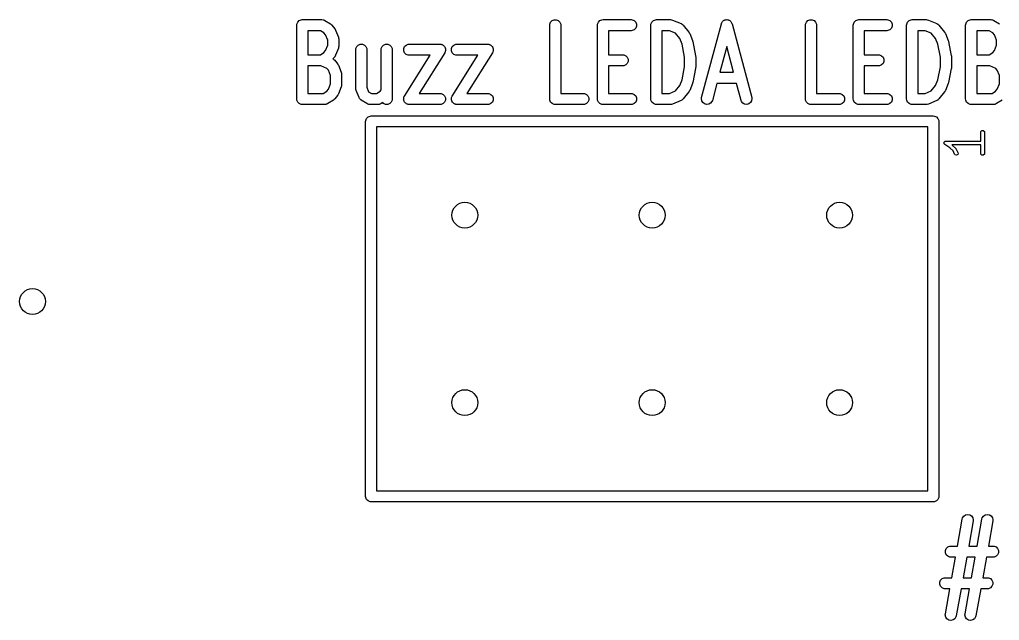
# Model space of a CAD drawing. Extents: x -0.08 to 2.08, y -0.05 to 2.57.
# Drawn here: x -0.007 to 0.516, y 2.231 to 2.552 of the extents above; entities that cross this region are included whole.
import ezdxf

# ---------------------------------------------------------------- set-up
doc = ezdxf.new("R2010")
doc.units = 0
doc.header["$MEASUREMENT"] = 0
doc.layers.add('BLACK', color=7, linetype='CONTINUOUS')

msp = doc.modelspace()

# ---------------------------------------------------------------- linework, layer by layer
at = {"layer": 'BLACK', "linetype": 'CONTINUOUS'}
for p, q in [((0.14234, 2.55148), (0.14341, 2.55192)), ((0.14341, 2.55192), (0.14398, 2.55198)), ((0.14398, 2.55198), (0.15448, 2.55198)), ((0.15448, 2.55198), (0.15506, 2.55192)), ((0.15506, 2.55192), (0.15528, 2.55182)), ((0.15528, 2.55182), (0.15553, 2.55178)), ((0.15553, 2.55178), (0.15605, 2.55153)), ((0.27732, 2.55148), (0.27839, 2.55192)), ((0.27839, 2.55192), (0.27954, 2.55192)), ((0.27954, 2.55192), (0.28061, 2.55148)), ((0.30282, 2.55148), (0.30389, 2.55192)), ((0.30389, 2.55192), (0.30446, 2.55198)), ((0.30446, 2.55198), (0.31946, 2.55198)), ((0.31946, 2.55198), (0.32004, 2.55192)), ((0.32004, 2.55192), (0.3211, 2.55148)), ((0.33132, 2.55148), (0.33238, 2.55192)), ((0.33238, 2.55192), (0.33296, 2.55198)), ((0.33296, 2.55198), (0.34046, 2.55198)), ((0.34046, 2.55198), (0.34103, 2.55192)), ((0.34103, 2.55192), (0.34104, 2.55192)), ((0.34104, 2.55192), (0.34104, 2.55192)), ((0.34104, 2.55192), (0.34159, 2.55175)), ((0.34159, 2.55175), (0.34609, 2.54987)), ((0.36884, 2.55144), (0.36915, 2.55167)), ((0.36915, 2.55167), (0.36934, 2.55172)), ((0.36934, 2.55172), (0.3695, 2.55182)), ((0.3695, 2.55182), (0.36989, 2.55187)), ((0.36989, 2.55187), (0.37026, 2.55197)), ((0.37026, 2.55197), (0.37045, 2.55194)), ((0.37045, 2.55194), (0.37064, 2.55197)), ((0.37064, 2.55197), (0.37102, 2.55187)), ((0.37102, 2.55187), (0.37141, 2.55182)), ((0.37141, 2.55182), (0.37157, 2.55172)), ((0.37157, 2.55172), (0.37176, 2.55167)), ((0.37176, 2.55167), (0.37207, 2.55144)), ((0.41381, 2.55148), (0.41487, 2.55192)), ((0.41487, 2.55192), (0.41602, 2.55192)), ((0.41602, 2.55192), (0.41709, 2.55148)), ((0.4393, 2.55148), (0.44037, 2.55192)), ((0.44037, 2.55192), (0.44094, 2.55198)), ((0.44094, 2.55198), (0.45594, 2.55198)), ((0.45594, 2.55198), (0.45652, 2.55192)), ((0.45652, 2.55192), (0.45758, 2.55148)), ((0.4678, 2.55148), (0.46887, 2.55192)), ((0.46887, 2.55192), (0.46944, 2.55198)), ((0.46944, 2.55198), (0.47694, 2.55198)), ((0.47694, 2.55198), (0.47752, 2.55192)), ((0.47752, 2.55192), (0.47752, 2.55192)), ((0.47752, 2.55192), (0.47752, 2.55192)), ((0.47752, 2.55192), (0.47808, 2.55175)), ((0.47808, 2.55175), (0.48258, 2.54987)), ((0.4993, 2.55148), (0.50036, 2.55192)), ((0.50036, 2.55192), (0.50094, 2.55198)), ((0.50094, 2.55198), (0.51144, 2.55198)), ((0.51144, 2.55198), (0.51201, 2.55192)), ((0.51201, 2.55192), (0.51224, 2.55182)), ((0.51224, 2.55182), (0.51248, 2.55178)), ((0.51248, 2.55178), (0.513, 2.55153)), ((0.14103, 2.54902), (0.14109, 2.5496)), ((0.14103, 2.50965), (0.14103, 2.54902)), ((0.14109, 2.5496), (0.14153, 2.55066)), ((0.14153, 2.55066), (0.14234, 2.55148)), ((0.15605, 2.55153), (0.15905, 2.54965)), ((0.15905, 2.54965), (0.15932, 2.54944)), ((0.15932, 2.54944), (0.15938, 2.54941)), ((0.15938, 2.54941), (0.15944, 2.54935)), ((0.15944, 2.54935), (0.1595, 2.5493)), ((0.1595, 2.5493), (0.15955, 2.54924)), ((0.15955, 2.54924), (0.15979, 2.54899)), ((0.15979, 2.54899), (0.16129, 2.54712)), ((0.16129, 2.54712), (0.1614, 2.54694)), ((0.1614, 2.54694), (0.16146, 2.54688)), ((0.16146, 2.54688), (0.16152, 2.54675)), ((0.16152, 2.54675), (0.1616, 2.54663)), ((0.1616, 2.54663), (0.16162, 2.54656)), ((0.16162, 2.54656), (0.16172, 2.54637)), ((0.27601, 2.54902), (0.27607, 2.5496)), ((0.27601, 2.50965), (0.27601, 2.54902)), ((0.27607, 2.5496), (0.27651, 2.55066)), ((0.27651, 2.55066), (0.27732, 2.55148)), ((0.28061, 2.55148), (0.28142, 2.55066)), ((0.28142, 2.55066), (0.28186, 2.5496)), ((0.28186, 2.5496), (0.28192, 2.54902)), ((0.28192, 2.54902), (0.28192, 2.51261)), ((0.30151, 2.54902), (0.30157, 2.5496)), ((0.30151, 2.50965), (0.30151, 2.54902)), ((0.30157, 2.5496), (0.30201, 2.55066)), ((0.30201, 2.55066), (0.30282, 2.55148)), ((0.3211, 2.54657), (0.32004, 2.54613)), ((0.3211, 2.55148), (0.32192, 2.55066)), ((0.32192, 2.54738), (0.3211, 2.54657)), ((0.32192, 2.55066), (0.32236, 2.5496)), ((0.32236, 2.54845), (0.32192, 2.54738)), ((0.32236, 2.5496), (0.32236, 2.54845)), ((0.33001, 2.54902), (0.33006, 2.5496)), ((0.33001, 2.50965), (0.33001, 2.54902)), ((0.33006, 2.5496), (0.3305, 2.55066)), ((0.3305, 2.55066), (0.33132, 2.55148)), ((0.34609, 2.54987), (0.3466, 2.5496)), ((0.3466, 2.5496), (0.34672, 2.54949)), ((0.34672, 2.54949), (0.34686, 2.54941)), ((0.34686, 2.54941), (0.34726, 2.54899)), ((0.34726, 2.54899), (0.35026, 2.54524)), ((0.3571, 2.51041), (0.3676, 2.54978)), ((0.3676, 2.54978), (0.36765, 2.54992)), ((0.36765, 2.54992), (0.36766, 2.54998)), ((0.36766, 2.54998), (0.3677, 2.55004)), ((0.3677, 2.55004), (0.3678, 2.55033)), ((0.3678, 2.55033), (0.36804, 2.55064)), ((0.36804, 2.55064), (0.36824, 2.55097)), ((0.36824, 2.55097), (0.36839, 2.55109)), ((0.36839, 2.55109), (0.3685, 2.55124)), ((0.3685, 2.55124), (0.36884, 2.55144)), ((0.37207, 2.55144), (0.3724, 2.55124)), ((0.3724, 2.55124), (0.37252, 2.55109)), ((0.37252, 2.55109), (0.37267, 2.55097)), ((0.37267, 2.55097), (0.37287, 2.55064)), ((0.37287, 2.55064), (0.3731, 2.55033)), ((0.3731, 2.55033), (0.37321, 2.55004)), ((0.37321, 2.55004), (0.37325, 2.54998)), ((0.37325, 2.54998), (0.37326, 2.54992)), ((0.37326, 2.54992), (0.37331, 2.54978)), ((0.37331, 2.54978), (0.38381, 2.51041)), ((0.4125, 2.54902), (0.41255, 2.5496)), ((0.4125, 2.50965), (0.4125, 2.54902)), ((0.41255, 2.5496), (0.41299, 2.55066)), ((0.41299, 2.55066), (0.41381, 2.55148)), ((0.41709, 2.55148), (0.4179, 2.55066)), ((0.4179, 2.55066), (0.41834, 2.5496)), ((0.41834, 2.5496), (0.4184, 2.54902)), ((0.4184, 2.54902), (0.4184, 2.51261)), ((0.43799, 2.54902), (0.43805, 2.5496)), ((0.43799, 2.50965), (0.43799, 2.54902)), ((0.43805, 2.5496), (0.43849, 2.55066)), ((0.43849, 2.55066), (0.4393, 2.55148)), ((0.45758, 2.54657), (0.45652, 2.54613)), ((0.45758, 2.55148), (0.4584, 2.55066)), ((0.4584, 2.54738), (0.45758, 2.54657)), ((0.4584, 2.55066), (0.45884, 2.5496)), ((0.45884, 2.54845), (0.4584, 2.54738)), ((0.45884, 2.5496), (0.45884, 2.54845)), ((0.46649, 2.54902), (0.46655, 2.5496)), ((0.46649, 2.50965), (0.46649, 2.54902)), ((0.46655, 2.5496), (0.46699, 2.55066)), ((0.46699, 2.55066), (0.4678, 2.55148)), ((0.48258, 2.54987), (0.48309, 2.5496)), ((0.48309, 2.5496), (0.4832, 2.54949)), ((0.4832, 2.54949), (0.48334, 2.54941)), ((0.48334, 2.54941), (0.48375, 2.54899)), ((0.48375, 2.54899), (0.48675, 2.54524)), ((0.49798, 2.54902), (0.49804, 2.5496)), ((0.49798, 2.50965), (0.49798, 2.54902)), ((0.49804, 2.5496), (0.49848, 2.55066)), ((0.49848, 2.55066), (0.4993, 2.55148)), ((0.513, 2.55153), (0.516, 2.54965)), ((0.15363, 2.54607), (0.14693, 2.54607)), ((0.14693, 2.54607), (0.14693, 2.53323)), ((0.15549, 2.54491), (0.15363, 2.54607)), ((0.1564, 2.54377), (0.15549, 2.54491)), ((0.15753, 2.54096), (0.1564, 2.54377)), ((0.16172, 2.54637), (0.16322, 2.54262)), ((0.16322, 2.54262), (0.16336, 2.54213)), ((0.16336, 2.54213), (0.16338, 2.5421)), ((0.16338, 2.5421), (0.16338, 2.54208)), ((0.16338, 2.54208), (0.16338, 2.54206)), ((0.16338, 2.54206), (0.16338, 2.54203)), ((0.16338, 2.54203), (0.16343, 2.54152)), ((0.16343, 2.54152), (0.16343, 2.53777)), ((0.31946, 2.54607), (0.30741, 2.54607)), ((0.30741, 2.54607), (0.30741, 2.53323)), ((0.32004, 2.54613), (0.31946, 2.54607)), ((0.33987, 2.54607), (0.33591, 2.54607)), ((0.33591, 2.54607), (0.33591, 2.51261)), ((0.34312, 2.54471), (0.33987, 2.54607)), ((0.34538, 2.5419), (0.34312, 2.54471)), ((0.34661, 2.5388), (0.34538, 2.5419)), ((0.35026, 2.54524), (0.35038, 2.54506)), ((0.35038, 2.54506), (0.35043, 2.54501)), ((0.35043, 2.54501), (0.3505, 2.54488)), ((0.3505, 2.54488), (0.35058, 2.54476)), ((0.35058, 2.54476), (0.3506, 2.54469)), ((0.3506, 2.54469), (0.3507, 2.5445)), ((0.3507, 2.5445), (0.3522, 2.54075)), ((0.45594, 2.54607), (0.4439, 2.54607)), ((0.4439, 2.54607), (0.4439, 2.53323)), ((0.45652, 2.54613), (0.45594, 2.54607)), ((0.47635, 2.54607), (0.47239, 2.54607)), ((0.47239, 2.54607), (0.47239, 2.51261)), ((0.47961, 2.54471), (0.47635, 2.54607)), ((0.48186, 2.5419), (0.47961, 2.54471)), ((0.4831, 2.5388), (0.48186, 2.5419)), ((0.48675, 2.54524), (0.48686, 2.54506)), ((0.48686, 2.54506), (0.48691, 2.54501)), ((0.48691, 2.54501), (0.48698, 2.54488)), ((0.48698, 2.54488), (0.48706, 2.54476)), ((0.48706, 2.54476), (0.48708, 2.54469)), ((0.48708, 2.54469), (0.48718, 2.5445)), ((0.48718, 2.5445), (0.48868, 2.54075)), ((0.51059, 2.54607), (0.50389, 2.54607)), ((0.50389, 2.54607), (0.50389, 2.53323)), ((0.51244, 2.54491), (0.51059, 2.54607)), ((0.51336, 2.54377), (0.51244, 2.54491)), ((0.51448, 2.54096), (0.51336, 2.54377)), ((0.1564, 2.53553), (0.15753, 2.53834)), ((0.15753, 2.53834), (0.15753, 2.54096)), ((0.16322, 2.53668), (0.16172, 2.53293)), ((0.16336, 2.53717), (0.16322, 2.53668)), ((0.16338, 2.5372), (0.16336, 2.53717)), ((0.16343, 2.53777), (0.16338, 2.53726)), ((0.16338, 2.53726), (0.16338, 2.53723)), ((0.16338, 2.53723), (0.16338, 2.53722)), ((0.16338, 2.53722), (0.16338, 2.5372)), ((0.17253, 2.5359), (0.17258, 2.53648)), ((0.17258, 2.53648), (0.17302, 2.53754)), ((0.17302, 2.53754), (0.17384, 2.53835)), ((0.17384, 2.53835), (0.1749, 2.5388)), ((0.1749, 2.5388), (0.17605, 2.5388)), ((0.17605, 2.5388), (0.17712, 2.53835)), ((0.17712, 2.53835), (0.17793, 2.53754)), ((0.17793, 2.53754), (0.17837, 2.53648)), ((0.17837, 2.53648), (0.17843, 2.5359)), ((0.18602, 2.5359), (0.18608, 2.53648)), ((0.18608, 2.53648), (0.18652, 2.53754)), ((0.18652, 2.53754), (0.18734, 2.53835)), ((0.18734, 2.53835), (0.1884, 2.5388)), ((0.1884, 2.5388), (0.18955, 2.5388)), ((0.18955, 2.5388), (0.19062, 2.53835)), ((0.19062, 2.53835), (0.19143, 2.53754)), ((0.19143, 2.53754), (0.19187, 2.53648)), ((0.19187, 2.53648), (0.19193, 2.5359)), ((0.19808, 2.53648), (0.19852, 2.53754)), ((0.19808, 2.53532), (0.19808, 2.53648)), ((0.19852, 2.53754), (0.19933, 2.53835)), ((0.19933, 2.53835), (0.2004, 2.5388)), ((0.2004, 2.5388), (0.20097, 2.53885)), ((0.20097, 2.53885), (0.21747, 2.53885)), ((0.21747, 2.53885), (0.21805, 2.5388)), ((0.21805, 2.5388), (0.21828, 2.5387)), ((0.21828, 2.5387), (0.21853, 2.53866)), ((0.21853, 2.53866), (0.21881, 2.53848)), ((0.21881, 2.53848), (0.21911, 2.53835)), ((0.21911, 2.53835), (0.21929, 2.53818)), ((0.21929, 2.53818), (0.2195, 2.53804)), ((0.2195, 2.53804), (0.21969, 2.53777)), ((0.21969, 2.53777), (0.21993, 2.53754)), ((0.21993, 2.53754), (0.22002, 2.53731)), ((0.22002, 2.53731), (0.22017, 2.53711)), ((0.22017, 2.53711), (0.22024, 2.53678)), ((0.22024, 2.53678), (0.22037, 2.53648)), ((0.22037, 2.53648), (0.22037, 2.53623)), ((0.22037, 2.53623), (0.22042, 2.53598)), ((0.22042, 2.53598), (0.22037, 2.53566)), ((0.22358, 2.53648), (0.22402, 2.53754)), ((0.22358, 2.53532), (0.22358, 2.53648)), ((0.22402, 2.53754), (0.22483, 2.53835)), ((0.22483, 2.53835), (0.2259, 2.5388)), ((0.2259, 2.5388), (0.22647, 2.53885)), ((0.22647, 2.53885), (0.24297, 2.53885)), ((0.24297, 2.53885), (0.24355, 2.5388)), ((0.24355, 2.5388), (0.24378, 2.5387)), ((0.24378, 2.5387), (0.24402, 2.53866)), ((0.24402, 2.53866), (0.2443, 2.53848)), ((0.2443, 2.53848), (0.24461, 2.53835)), ((0.24461, 2.53835), (0.24479, 2.53818)), ((0.24479, 2.53818), (0.245, 2.53804)), ((0.245, 2.53804), (0.24519, 2.53777)), ((0.24519, 2.53777), (0.24542, 2.53754)), ((0.24542, 2.53754), (0.24552, 2.53731)), ((0.24552, 2.53731), (0.24567, 2.53711)), ((0.24567, 2.53711), (0.24574, 2.53678)), ((0.24574, 2.53678), (0.24587, 2.53648)), ((0.24587, 2.53648), (0.24587, 2.53623)), ((0.24587, 2.53623), (0.24592, 2.53598)), ((0.24592, 2.53598), (0.24587, 2.53566)), ((0.348, 2.53186), (0.34661, 2.5388)), ((0.3522, 2.54075), (0.35227, 2.54049)), ((0.35227, 2.54049), (0.35235, 2.54023)), ((0.35235, 2.54023), (0.35385, 2.53273)), ((0.37045, 2.53756), (0.3668, 2.52385)), ((0.37411, 2.52385), (0.37045, 2.53756)), ((0.48449, 2.53186), (0.4831, 2.5388)), ((0.48868, 2.54075), (0.48876, 2.54049)), ((0.48876, 2.54049), (0.48883, 2.54023)), ((0.48883, 2.54023), (0.49033, 2.53273)), ((0.51336, 2.53553), (0.51448, 2.53834)), ((0.51448, 2.53834), (0.51448, 2.54096)), ((0.14693, 2.53323), (0.15363, 2.53323)), ((0.15363, 2.53323), (0.15549, 2.53439)), ((0.15549, 2.53439), (0.1564, 2.53553)), ((0.16129, 2.53218), (0.16034, 2.531)), ((0.16034, 2.531), (0.16063, 2.53085)), ((0.16063, 2.53085), (0.16074, 2.53074)), ((0.1614, 2.53236), (0.16129, 2.53218)), ((0.16146, 2.53241), (0.1614, 2.53236)), ((0.16152, 2.53254), (0.16146, 2.53241)), ((0.1616, 2.53267), (0.16152, 2.53254)), ((0.16162, 2.53274), (0.1616, 2.53267)), ((0.16172, 2.53293), (0.16162, 2.53274)), ((0.17253, 2.51528), (0.17253, 2.5359)), ((0.17843, 2.5359), (0.17843, 2.51585)), ((0.18602, 2.51444), (0.18602, 2.5359)), ((0.19193, 2.5359), (0.19193, 2.50965)), ((0.19852, 2.53426), (0.19808, 2.53532)), ((0.19847, 2.51122), (0.21213, 2.53295)), ((0.19933, 2.53344), (0.19852, 2.53426)), ((0.2004, 2.533), (0.19933, 2.53344)), ((0.20097, 2.53295), (0.2004, 2.533)), ((0.21213, 2.53295), (0.20097, 2.53295)), ((0.21997, 2.53433), (0.20632, 2.51261)), ((0.22023, 2.53485), (0.21997, 2.53433)), ((0.22027, 2.53509), (0.22023, 2.53485)), ((0.22037, 2.53532), (0.22027, 2.53509)), ((0.22037, 2.53566), (0.22037, 2.53532)), ((0.22402, 2.53426), (0.22358, 2.53532)), ((0.22397, 2.51122), (0.23763, 2.53295)), ((0.22483, 2.53344), (0.22402, 2.53426)), ((0.2259, 2.533), (0.22483, 2.53344)), ((0.22647, 2.53295), (0.2259, 2.533)), ((0.23763, 2.53295), (0.22647, 2.53295)), ((0.24547, 2.53433), (0.23182, 2.51261)), ((0.24573, 2.53485), (0.24547, 2.53433)), ((0.24577, 2.53509), (0.24573, 2.53485)), ((0.24587, 2.53532), (0.24577, 2.53509)), ((0.24587, 2.53566), (0.24587, 2.53532)), ((0.30741, 2.53323), (0.31496, 2.53323)), ((0.31496, 2.53323), (0.31554, 2.53317)), ((0.31554, 2.53317), (0.3166, 2.53273)), ((0.3166, 2.53273), (0.31742, 2.53192)), ((0.31742, 2.53192), (0.31786, 2.53085)), ((0.31786, 2.53085), (0.31786, 2.5297)), ((0.348, 2.52682), (0.348, 2.53186)), ((0.35385, 2.53273), (0.35385, 2.53273)), ((0.35385, 2.53273), (0.35385, 2.53273)), ((0.35385, 2.53273), (0.35388, 2.53243)), ((0.35388, 2.53243), (0.35391, 2.53215)), ((0.35391, 2.53215), (0.35391, 2.53215)), ((0.35391, 2.53215), (0.35391, 2.53215)), ((0.35391, 2.53215), (0.35391, 2.52653)), ((0.4439, 2.53323), (0.45144, 2.53323)), ((0.45144, 2.53323), (0.45202, 2.53317)), ((0.45202, 2.53317), (0.45308, 2.53273)), ((0.45308, 2.53273), (0.4539, 2.53192)), ((0.4539, 2.53192), (0.45434, 2.53085)), ((0.45434, 2.53085), (0.45434, 2.5297)), ((0.48449, 2.52682), (0.48449, 2.53186)), ((0.49033, 2.53273), (0.49033, 2.53273)), ((0.49033, 2.53273), (0.49034, 2.53273)), ((0.49034, 2.53273), (0.49036, 2.53243)), ((0.49036, 2.53243), (0.49039, 2.53215)), ((0.49039, 2.53215), (0.49039, 2.53215)), ((0.49039, 2.53215), (0.49039, 2.53215)), ((0.49039, 2.53215), (0.49039, 2.52653)), ((0.50389, 2.53323), (0.51059, 2.53323)), ((0.51059, 2.53323), (0.51244, 2.53439)), ((0.51244, 2.53439), (0.51336, 2.53553)), ((0.15389, 2.52732), (0.14693, 2.52732)), ((0.14693, 2.52732), (0.14693, 2.51261)), ((0.15715, 2.52597), (0.15389, 2.52732)), ((0.1579, 2.52502), (0.15715, 2.52597)), ((0.16074, 2.53074), (0.16088, 2.53066)), ((0.16088, 2.53066), (0.16129, 2.53025)), ((0.16129, 2.53025), (0.16279, 2.52837)), ((0.16279, 2.52837), (0.1629, 2.52819)), ((0.1629, 2.52819), (0.16295, 2.52814)), ((0.16295, 2.52814), (0.16302, 2.52801)), ((0.16302, 2.52801), (0.1631, 2.52788)), ((0.1631, 2.52788), (0.16312, 2.52782)), ((0.16312, 2.52782), (0.16322, 2.52762)), ((0.16322, 2.52762), (0.16472, 2.52387)), ((0.31496, 2.52732), (0.30741, 2.52732)), ((0.30741, 2.52732), (0.30741, 2.51261)), ((0.31554, 2.52738), (0.31496, 2.52732)), ((0.3166, 2.52782), (0.31554, 2.52738)), ((0.31742, 2.52863), (0.3166, 2.52782)), ((0.31786, 2.5297), (0.31742, 2.52863)), ((0.34661, 2.51987), (0.348, 2.52682)), ((0.35385, 2.52595), (0.35235, 2.51845)), ((0.35388, 2.52625), (0.35385, 2.52595)), ((0.35385, 2.52595), (0.35385, 2.52595)), ((0.35385, 2.52595), (0.35385, 2.52595)), ((0.35391, 2.52652), (0.35388, 2.52625)), ((0.35391, 2.52653), (0.35391, 2.52652)), ((0.35391, 2.52652), (0.35391, 2.52652)), ((0.45144, 2.52732), (0.4439, 2.52732)), ((0.4439, 2.52732), (0.4439, 2.51261)), ((0.45202, 2.52738), (0.45144, 2.52732)), ((0.45308, 2.52782), (0.45202, 2.52738)), ((0.4539, 2.52863), (0.45308, 2.52782)), ((0.45434, 2.5297), (0.4539, 2.52863)), ((0.4831, 2.51987), (0.48449, 2.52682)), ((0.49033, 2.52595), (0.48883, 2.51845)), ((0.49034, 2.52595), (0.49033, 2.52595)), ((0.49033, 2.52595), (0.49033, 2.52595)), ((0.49036, 2.52625), (0.49034, 2.52595)), ((0.49039, 2.52652), (0.49036, 2.52625)), ((0.49039, 2.52653), (0.49039, 2.52652)), ((0.49039, 2.52652), (0.49039, 2.52652)), ((0.51085, 2.52732), (0.50389, 2.52732)), ((0.50389, 2.52732), (0.50389, 2.51261)), ((0.5141, 2.52597), (0.51085, 2.52732)), ((0.51486, 2.52502), (0.5141, 2.52597)), ((0.15903, 2.52221), (0.1579, 2.52502)), ((0.15903, 2.51772), (0.15903, 2.52221)), ((0.16472, 2.52387), (0.16486, 2.52338)), ((0.16486, 2.52338), (0.16488, 2.52335)), ((0.16488, 2.52335), (0.16488, 2.52333)), ((0.16488, 2.52333), (0.16488, 2.52332)), ((0.16488, 2.52332), (0.16488, 2.52329)), ((0.16488, 2.52329), (0.16493, 2.52278)), ((0.16493, 2.52278), (0.16493, 2.51715)), ((0.3668, 2.52385), (0.37411, 2.52385)), ((0.51598, 2.52221), (0.51486, 2.52502)), ((0.51598, 2.51772), (0.51598, 2.52221)), ((0.1579, 2.51491), (0.15903, 2.51772)), ((0.16472, 2.51606), (0.16322, 2.51231)), ((0.16486, 2.51655), (0.16472, 2.51606)), ((0.16488, 2.51658), (0.16486, 2.51655)), ((0.16493, 2.51715), (0.16488, 2.51664)), ((0.16488, 2.51664), (0.16488, 2.51661)), ((0.16488, 2.51661), (0.16488, 2.51659)), ((0.16488, 2.51659), (0.16488, 2.51658)), ((0.17258, 2.51477), (0.17253, 2.51528)), ((0.17843, 2.51585), (0.17936, 2.51352)), ((0.34312, 2.51396), (0.34538, 2.51678)), ((0.34538, 2.51678), (0.34661, 2.51987)), ((0.3522, 2.51793), (0.3507, 2.51418)), ((0.35227, 2.51819), (0.3522, 2.51793)), ((0.35235, 2.51845), (0.35227, 2.51819)), ((0.36522, 2.51795), (0.36281, 2.50889)), ((0.37568, 2.51795), (0.36522, 2.51795)), ((0.3781, 2.50889), (0.37568, 2.51795)), ((0.47961, 2.51396), (0.48186, 2.51678)), ((0.48186, 2.51678), (0.4831, 2.51987)), ((0.48868, 2.51793), (0.48718, 2.51418)), ((0.48876, 2.51819), (0.48868, 2.51793)), ((0.48883, 2.51845), (0.48876, 2.51819)), ((0.51486, 2.51491), (0.51598, 2.51772)), ((0.14693, 2.51261), (0.15513, 2.51261)), ((0.15513, 2.51261), (0.15699, 2.51376)), ((0.15699, 2.51376), (0.1579, 2.51491)), ((0.16279, 2.51156), (0.16129, 2.50968)), ((0.1629, 2.51174), (0.16279, 2.51156)), ((0.16295, 2.51179), (0.1629, 2.51174)), ((0.16302, 2.51192), (0.16295, 2.51179)), ((0.1631, 2.51204), (0.16302, 2.51192)), ((0.16312, 2.51211), (0.1631, 2.51204)), ((0.16322, 2.51231), (0.16312, 2.51211)), ((0.17258, 2.51474), (0.17258, 2.51477)), ((0.17258, 2.51472), (0.17258, 2.51474)), ((0.17258, 2.5147), (0.17258, 2.51472)), ((0.17259, 2.51467), (0.17258, 2.5147)), ((0.17274, 2.51418), (0.17259, 2.51467)), ((0.17424, 2.51043), (0.17274, 2.51418)), ((0.17428, 2.51035), (0.17424, 2.51043)), ((0.17429, 2.51032), (0.17428, 2.51035)), ((0.17433, 2.51026), (0.17429, 2.51032)), ((0.1745, 2.50992), (0.17433, 2.51026)), ((0.17475, 2.50966), (0.1745, 2.50992)), ((0.17936, 2.51352), (0.18082, 2.51261)), ((0.18082, 2.51261), (0.18363, 2.51261)), ((0.18363, 2.51261), (0.18549, 2.51376)), ((0.18549, 2.51376), (0.18602, 2.51444)), ((0.19802, 2.50957), (0.19808, 2.5099)), ((0.19808, 2.51023), (0.19817, 2.51046)), ((0.19808, 2.5099), (0.19808, 2.51023)), ((0.19817, 2.51046), (0.19822, 2.51071)), ((0.19822, 2.51071), (0.19847, 2.51122)), ((0.20632, 2.51261), (0.21747, 2.51261)), ((0.21747, 2.51261), (0.21805, 2.51255)), ((0.21805, 2.51255), (0.21911, 2.51211)), ((0.21911, 2.51211), (0.21993, 2.51129)), ((0.21993, 2.51129), (0.22037, 2.51023)), ((0.22037, 2.51023), (0.22037, 2.50908)), ((0.22352, 2.50957), (0.22358, 2.5099)), ((0.22358, 2.51023), (0.22367, 2.51046)), ((0.22358, 2.5099), (0.22358, 2.51023)), ((0.22367, 2.51046), (0.22371, 2.51071)), ((0.22371, 2.51071), (0.22397, 2.51122)), ((0.23182, 2.51261), (0.24297, 2.51261)), ((0.24297, 2.51261), (0.24355, 2.51255)), ((0.24355, 2.51255), (0.24461, 2.51211)), ((0.24461, 2.51211), (0.24542, 2.51129)), ((0.24542, 2.51129), (0.24587, 2.51023)), ((0.24587, 2.51023), (0.24587, 2.50908)), ((0.28192, 2.51261), (0.29396, 2.51261)), ((0.29396, 2.51261), (0.29454, 2.51255)), ((0.29454, 2.51255), (0.2956, 2.51211)), ((0.2956, 2.51211), (0.29642, 2.51129)), ((0.29642, 2.51129), (0.29686, 2.51023)), ((0.29686, 2.51023), (0.29686, 2.50908)), ((0.30741, 2.51261), (0.31946, 2.51261)), ((0.31946, 2.51261), (0.32004, 2.51255)), ((0.32004, 2.51255), (0.3211, 2.51211)), ((0.3211, 2.51211), (0.32192, 2.51129)), ((0.32192, 2.51129), (0.32236, 2.51023)), ((0.32236, 2.51023), (0.32236, 2.50908)), ((0.33591, 2.51261), (0.33987, 2.51261)), ((0.33987, 2.51261), (0.34312, 2.51396)), ((0.35026, 2.51343), (0.34726, 2.50968)), ((0.35038, 2.51361), (0.35026, 2.51343)), ((0.35043, 2.51367), (0.35038, 2.51361)), ((0.3505, 2.5138), (0.35043, 2.51367)), ((0.35058, 2.51392), (0.3505, 2.5138)), ((0.3506, 2.51399), (0.35058, 2.51392)), ((0.3507, 2.51418), (0.3506, 2.51399)), ((0.35701, 2.50984), (0.3571, 2.51041)), ((0.35716, 2.5087), (0.35701, 2.50984)), ((0.3839, 2.50984), (0.38375, 2.5087)), ((0.38381, 2.51041), (0.3839, 2.50984)), ((0.4184, 2.51261), (0.43045, 2.51261)), ((0.43045, 2.51261), (0.43102, 2.51255)), ((0.43102, 2.51255), (0.43209, 2.51211)), ((0.43209, 2.51211), (0.4329, 2.51129)), ((0.4329, 2.51129), (0.43334, 2.51023)), ((0.43334, 2.51023), (0.43334, 2.50908)), ((0.4439, 2.51261), (0.45594, 2.51261)), ((0.45594, 2.51261), (0.45652, 2.51255)), ((0.45652, 2.51255), (0.45758, 2.51211)), ((0.45758, 2.51211), (0.4584, 2.51129)), ((0.4584, 2.51129), (0.45884, 2.51023)), ((0.45884, 2.51023), (0.45884, 2.50908)), ((0.47239, 2.51261), (0.47635, 2.51261)), ((0.47635, 2.51261), (0.47961, 2.51396)), ((0.48675, 2.51343), (0.48375, 2.50968)), ((0.48686, 2.51361), (0.48675, 2.51343)), ((0.48691, 2.51367), (0.48686, 2.51361)), ((0.48698, 2.5138), (0.48691, 2.51367)), ((0.48706, 2.51392), (0.48698, 2.5138)), ((0.48708, 2.51399), (0.48706, 2.51392)), ((0.48718, 2.51418), (0.48708, 2.51399)), ((0.50389, 2.51261), (0.51209, 2.51261)), ((0.51209, 2.51261), (0.51394, 2.51376)), ((0.51394, 2.51376), (0.51486, 2.51491)), ((0.14109, 2.50908), (0.14103, 2.50965)), ((0.14153, 2.50801), (0.14109, 2.50908)), ((0.14234, 2.5072), (0.14153, 2.50801)), ((0.14341, 2.50676), (0.14234, 2.5072)), ((0.14398, 2.5067), (0.14341, 2.50676)), ((0.15598, 2.5067), (0.14398, 2.5067)), ((0.15656, 2.50676), (0.15598, 2.5067)), ((0.15678, 2.50685), (0.15656, 2.50676)), ((0.15703, 2.50689), (0.15678, 2.50685)), ((0.15755, 2.50715), (0.15703, 2.50689)), ((0.16055, 2.50902), (0.15755, 2.50715)), ((0.16082, 2.50923), (0.16055, 2.50902)), ((0.16088, 2.50927), (0.16082, 2.50923)), ((0.16094, 2.50933), (0.16088, 2.50927)), ((0.161, 2.50938), (0.16094, 2.50933)), ((0.16105, 2.50944), (0.161, 2.50938)), ((0.16129, 2.50968), (0.16105, 2.50944)), ((0.17495, 2.50938), (0.17475, 2.50966)), ((0.17526, 2.50914), (0.17495, 2.50938)), ((0.17531, 2.50909), (0.17526, 2.50914)), ((0.17534, 2.50908), (0.17531, 2.50909)), ((0.17541, 2.50902), (0.17534, 2.50908)), ((0.17841, 2.50715), (0.17541, 2.50902)), ((0.17893, 2.50689), (0.17841, 2.50715)), ((0.17917, 2.50685), (0.17893, 2.50689)), ((0.1794, 2.50676), (0.17917, 2.50685)), ((0.17998, 2.5067), (0.1794, 2.50676)), ((0.18448, 2.5067), (0.17998, 2.5067)), ((0.18505, 2.50676), (0.18448, 2.5067)), ((0.18528, 2.50685), (0.18505, 2.50676)), ((0.18552, 2.50689), (0.18528, 2.50685)), ((0.18604, 2.50715), (0.18552, 2.50689)), ((0.18687, 2.50767), (0.18604, 2.50715)), ((0.18734, 2.5072), (0.18687, 2.50767)), ((0.1884, 2.50676), (0.18734, 2.5072)), ((0.18955, 2.50676), (0.1884, 2.50676)), ((0.19062, 2.5072), (0.18955, 2.50676)), ((0.19143, 2.50801), (0.19062, 2.5072)), ((0.19187, 2.50908), (0.19143, 2.50801)), ((0.19193, 2.50965), (0.19187, 2.50908)), ((0.19808, 2.50933), (0.19802, 2.50957)), ((0.19808, 2.50908), (0.19808, 2.50933)), ((0.19821, 2.50877), (0.19808, 2.50908)), ((0.19828, 2.50845), (0.19821, 2.50877)), ((0.19842, 2.50824), (0.19828, 2.50845)), ((0.19852, 2.50801), (0.19842, 2.50824)), ((0.19875, 2.50778), (0.19852, 2.50801)), ((0.19895, 2.50751), (0.19875, 2.50778)), ((0.19916, 2.50737), (0.19895, 2.50751)), ((0.19933, 2.5072), (0.19916, 2.50737)), ((0.19964, 2.50707), (0.19933, 2.5072)), ((0.19992, 2.50689), (0.19964, 2.50707)), ((0.20017, 2.50685), (0.19992, 2.50689)), ((0.2004, 2.50676), (0.20017, 2.50685)), ((0.20097, 2.5067), (0.2004, 2.50676)), ((0.21747, 2.5067), (0.20097, 2.5067)), ((0.21805, 2.50676), (0.21747, 2.5067)), ((0.21911, 2.5072), (0.21805, 2.50676)), ((0.21993, 2.50801), (0.21911, 2.5072)), ((0.22037, 2.50908), (0.21993, 2.50801)), ((0.22358, 2.50933), (0.22352, 2.50957)), ((0.22358, 2.50908), (0.22358, 2.50933)), ((0.2237, 2.50877), (0.22358, 2.50908)), ((0.22378, 2.50845), (0.2237, 2.50877)), ((0.22392, 2.50824), (0.22378, 2.50845)), ((0.22402, 2.50801), (0.22392, 2.50824)), ((0.22425, 2.50778), (0.22402, 2.50801)), ((0.22444, 2.50751), (0.22425, 2.50778)), ((0.22465, 2.50737), (0.22444, 2.50751)), ((0.22483, 2.5072), (0.22465, 2.50737)), ((0.22514, 2.50707), (0.22483, 2.5072)), ((0.22542, 2.50689), (0.22514, 2.50707)), ((0.22566, 2.50685), (0.22542, 2.50689)), ((0.2259, 2.50676), (0.22566, 2.50685)), ((0.22647, 2.5067), (0.2259, 2.50676)), ((0.24297, 2.5067), (0.22647, 2.5067)), ((0.24355, 2.50676), (0.24297, 2.5067)), ((0.24461, 2.5072), (0.24355, 2.50676)), ((0.24542, 2.50801), (0.24461, 2.5072)), ((0.24587, 2.50908), (0.24542, 2.50801)), ((0.27607, 2.50908), (0.27601, 2.50965)), ((0.27651, 2.50801), (0.27607, 2.50908)), ((0.27732, 2.5072), (0.27651, 2.50801)), ((0.27839, 2.50676), (0.27732, 2.5072)), ((0.27897, 2.5067), (0.27839, 2.50676)), ((0.29396, 2.5067), (0.27897, 2.5067)), ((0.29454, 2.50676), (0.29396, 2.5067)), ((0.2956, 2.5072), (0.29454, 2.50676)), ((0.29642, 2.50801), (0.2956, 2.5072)), ((0.29686, 2.50908), (0.29642, 2.50801)), ((0.30157, 2.50908), (0.30151, 2.50965)), ((0.30201, 2.50801), (0.30157, 2.50908)), ((0.30282, 2.5072), (0.30201, 2.50801)), ((0.30389, 2.50676), (0.30282, 2.5072)), ((0.30446, 2.5067), (0.30389, 2.50676)), ((0.31946, 2.5067), (0.30446, 2.5067)), ((0.32004, 2.50676), (0.31946, 2.5067)), ((0.3211, 2.5072), (0.32004, 2.50676)), ((0.32192, 2.50801), (0.3211, 2.5072)), ((0.32236, 2.50908), (0.32192, 2.50801)), ((0.33006, 2.50908), (0.33001, 2.50965)), ((0.3305, 2.50801), (0.33006, 2.50908)), ((0.33132, 2.5072), (0.3305, 2.50801)), ((0.33238, 2.50676), (0.33132, 2.5072)), ((0.33296, 2.5067), (0.33238, 2.50676)), ((0.34046, 2.5067), (0.33296, 2.5067)), ((0.34103, 2.50676), (0.34046, 2.5067)), ((0.34104, 2.50676), (0.34103, 2.50676)), ((0.34159, 2.50693), (0.34104, 2.50676)), ((0.34104, 2.50676), (0.34104, 2.50676)), ((0.34609, 2.5088), (0.34159, 2.50693)), ((0.3466, 2.50908), (0.34609, 2.5088)), ((0.34672, 2.50919), (0.3466, 2.50908)), ((0.34686, 2.50927), (0.34672, 2.50919)), ((0.34726, 2.50968), (0.34686, 2.50927)), ((0.35774, 2.5077), (0.35716, 2.5087)), ((0.35865, 2.507), (0.35774, 2.5077)), ((0.35977, 2.50671), (0.35865, 2.507)), ((0.36091, 2.50686), (0.35977, 2.50671)), ((0.3619, 2.50744), (0.36091, 2.50686)), ((0.3626, 2.50835), (0.3619, 2.50744)), ((0.36281, 2.50889), (0.3626, 2.50835)), ((0.3783, 2.50835), (0.3781, 2.50889)), ((0.379, 2.50744), (0.3783, 2.50835)), ((0.38, 2.50686), (0.379, 2.50744)), ((0.38114, 2.50671), (0.38, 2.50686)), ((0.38226, 2.507), (0.38114, 2.50671)), ((0.38317, 2.5077), (0.38226, 2.507)), ((0.38375, 2.5087), (0.38317, 2.5077)), ((0.41255, 2.50908), (0.4125, 2.50965)), ((0.41299, 2.50801), (0.41255, 2.50908)), ((0.41381, 2.5072), (0.41299, 2.50801)), ((0.41487, 2.50676), (0.41381, 2.5072)), ((0.41545, 2.5067), (0.41487, 2.50676)), ((0.43045, 2.5067), (0.41545, 2.5067)), ((0.43102, 2.50676), (0.43045, 2.5067)), ((0.43209, 2.5072), (0.43102, 2.50676)), ((0.4329, 2.50801), (0.43209, 2.5072)), ((0.43334, 2.50908), (0.4329, 2.50801)), ((0.43805, 2.50908), (0.43799, 2.50965)), ((0.43849, 2.50801), (0.43805, 2.50908)), ((0.4393, 2.5072), (0.43849, 2.50801)), ((0.44037, 2.50676), (0.4393, 2.5072)), ((0.44094, 2.5067), (0.44037, 2.50676)), ((0.45594, 2.5067), (0.44094, 2.5067)), ((0.45652, 2.50676), (0.45594, 2.5067)), ((0.45758, 2.5072), (0.45652, 2.50676)), ((0.4584, 2.50801), (0.45758, 2.5072)), ((0.45884, 2.50908), (0.4584, 2.50801)), ((0.46655, 2.50908), (0.46649, 2.50965)), ((0.46699, 2.50801), (0.46655, 2.50908)), ((0.4678, 2.5072), (0.46699, 2.50801)), ((0.46887, 2.50676), (0.4678, 2.5072)), ((0.46944, 2.5067), (0.46887, 2.50676)), ((0.47694, 2.5067), (0.46944, 2.5067)), ((0.47752, 2.50676), (0.47694, 2.5067)), ((0.47808, 2.50693), (0.47752, 2.50676)), ((0.47752, 2.50676), (0.47752, 2.50676)), ((0.47752, 2.50676), (0.47752, 2.50676)), ((0.48258, 2.5088), (0.47808, 2.50693)), ((0.48309, 2.50908), (0.48258, 2.5088)), ((0.4832, 2.50919), (0.48309, 2.50908)), ((0.48334, 2.50927), (0.4832, 2.50919)), ((0.48375, 2.50968), (0.48334, 2.50927)), ((0.49804, 2.50908), (0.49798, 2.50965)), ((0.49848, 2.50801), (0.49804, 2.50908)), ((0.4993, 2.5072), (0.49848, 2.50801)), ((0.50036, 2.50676), (0.4993, 2.5072)), ((0.50094, 2.5067), (0.50036, 2.50676)), ((0.51294, 2.5067), (0.50094, 2.5067)), ((0.51351, 2.50676), (0.51294, 2.5067)), ((0.51374, 2.50685), (0.51351, 2.50676)), ((0.51398, 2.50689), (0.51374, 2.50685)), ((0.5145, 2.50715), (0.51398, 2.50689)), ((0.5175, 2.50902), (0.5145, 2.50715)), ((0.17825, 2.49928), (0.17907, 2.50009)), ((0.17907, 2.50009), (0.18013, 2.50053)), ((0.18013, 2.50053), (0.18071, 2.50059)), ((0.18071, 2.50059), (0.48071, 2.50059)), ((0.48071, 2.50059), (0.48128, 2.50053)), ((0.48128, 2.50053), (0.48235, 2.50009)), ((0.48235, 2.50009), (0.48316, 2.49928)), ((0.17776, 2.49764), (0.17781, 2.49821)), ((0.17776, 2.29764), (0.17776, 2.49764)), ((0.17781, 2.49821), (0.17825, 2.49928)), ((0.18366, 2.49469), (0.18366, 2.30059)), ((0.47776, 2.49469), (0.18366, 2.49469)), ((0.47776, 2.30059), (0.47776, 2.49469)), ((0.48316, 2.49928), (0.4836, 2.49821)), ((0.4836, 2.49821), (0.48366, 2.49764)), ((0.48366, 2.49764), (0.48366, 2.29764)), ((0.50605, 2.49184), (0.50613, 2.49222)), ((0.50605, 2.4872), (0.50605, 2.49184)), ((0.50613, 2.49222), (0.50666, 2.49275)), ((0.50666, 2.49275), (0.50741, 2.49275)), ((0.50741, 2.49275), (0.50795, 2.49222)), ((0.50795, 2.49222), (0.50802, 2.49184)), ((0.50802, 2.49184), (0.50802, 2.4806)), ((0.48639, 2.48641), (0.48644, 2.4865)), ((0.48644, 2.48613), (0.48639, 2.48641)), ((0.48644, 2.4866), (0.48664, 2.4868)), ((0.48644, 2.4865), (0.48644, 2.4866)), ((0.48644, 2.48584), (0.48644, 2.48613)), ((0.48651, 2.48577), (0.48644, 2.48584)), ((0.48653, 2.48567), (0.48651, 2.48577)), ((0.4868, 2.4854), (0.48653, 2.48567)), ((0.48664, 2.4868), (0.4868, 2.48704)), ((0.4868, 2.48704), (0.4869, 2.48706)), ((0.48954, 2.48358), (0.4868, 2.4854)), ((0.4869, 2.48706), (0.48697, 2.48713)), ((0.48697, 2.48713), (0.48735, 2.4872)), ((0.48735, 2.4872), (0.50605, 2.4872)), ((0.50605, 2.48524), (0.4906, 2.48524)), ((0.4906, 2.48524), (0.49071, 2.48516)), ((0.49071, 2.48516), (0.49078, 2.4851)), ((0.49078, 2.4851), (0.49086, 2.48504)), ((0.49086, 2.48504), (0.49273, 2.48317)), ((0.50605, 2.4806), (0.50605, 2.48524)), ((0.49123, 2.48189), (0.48954, 2.48358)), ((0.49209, 2.48016), (0.49123, 2.48189)), ((0.49233, 2.47985), (0.49209, 2.48016)), ((0.49304, 2.47961), (0.49233, 2.47985)), ((0.49273, 2.48317), (0.49282, 2.48304)), ((0.49282, 2.48304), (0.49292, 2.48291)), ((0.49292, 2.48291), (0.49386, 2.48104)), ((0.49372, 2.47995), (0.49304, 2.47961)), ((0.49396, 2.48067), (0.49372, 2.47995)), ((0.49386, 2.48104), (0.49396, 2.48067)), ((0.50613, 2.48022), (0.50605, 2.4806)), ((0.50666, 2.47969), (0.50613, 2.48022)), ((0.50741, 2.47969), (0.50666, 2.47969)), ((0.50795, 2.48022), (0.50741, 2.47969)), ((0.50802, 2.4806), (0.50795, 2.48022)), ((0.17781, 2.29706), (0.17776, 2.29764)), ((0.17825, 2.296), (0.17781, 2.29706)), ((0.17907, 2.29518), (0.17825, 2.296)), ((0.18366, 2.30059), (0.47776, 2.30059)), ((0.48316, 2.296), (0.48235, 2.29518)), ((0.4836, 2.29706), (0.48316, 2.296)), ((0.48366, 2.29764), (0.4836, 2.29706)), ((0.18013, 2.29474), (0.17907, 2.29518)), ((0.18071, 2.29469), (0.18013, 2.29474)), ((0.48071, 2.29469), (0.18071, 2.29469)), ((0.48128, 2.29474), (0.48071, 2.29469)), ((0.48235, 2.29518), (0.48128, 2.29474)), ((0.49359, 2.27114), (0.49616, 2.28557)), ((0.49616, 2.28557), (0.49631, 2.28613)), ((0.49631, 2.28613), (0.49693, 2.2871)), ((0.49693, 2.2871), (0.49788, 2.28776)), ((0.49788, 2.28776), (0.499, 2.28801)), ((0.499, 2.28801), (0.50014, 2.28781)), ((0.50014, 2.28781), (0.50111, 2.28719)), ((0.50111, 2.28719), (0.50177, 2.28624)), ((0.50177, 2.28624), (0.50201, 2.28512)), ((0.50201, 2.28512), (0.50197, 2.28454)), ((0.50409, 2.27114), (0.50665, 2.28557)), ((0.50665, 2.28557), (0.50681, 2.28613)), ((0.50681, 2.28613), (0.50743, 2.2871)), ((0.50743, 2.2871), (0.50838, 2.28776)), ((0.50838, 2.28776), (0.5095, 2.28801)), ((0.5095, 2.28801), (0.51064, 2.28781)), ((0.51064, 2.28781), (0.51161, 2.28719)), ((0.51161, 2.28719), (0.51227, 2.28624)), ((0.51227, 2.28624), (0.51251, 2.28512)), ((0.51251, 2.28512), (0.51247, 2.28454)), ((0.50197, 2.28454), (0.49959, 2.27114)), ((0.51247, 2.28454), (0.51009, 2.27114)), ((0.48717, 2.26876), (0.48761, 2.26982)), ((0.48761, 2.26982), (0.48842, 2.27064)), ((0.48842, 2.27064), (0.48949, 2.27108)), ((0.48949, 2.27108), (0.49006, 2.27114)), ((0.49006, 2.27114), (0.49359, 2.27114)), ((0.49959, 2.27114), (0.50409, 2.27114)), ((0.51009, 2.27114), (0.51256, 2.27114)), ((0.51256, 2.27114), (0.51314, 2.27108)), ((0.51314, 2.27108), (0.5142, 2.27064)), ((0.5142, 2.27064), (0.51502, 2.26982)), ((0.51502, 2.26982), (0.51546, 2.26876)), ((0.48717, 2.26761), (0.48717, 2.26876)), ((0.48761, 2.26654), (0.48717, 2.26761)), ((0.48842, 2.26573), (0.48761, 2.26654)), ((0.48949, 2.26529), (0.48842, 2.26573)), ((0.49006, 2.26523), (0.48949, 2.26529)), ((0.49254, 2.26523), (0.49006, 2.26523)), ((0.49059, 2.25426), (0.49254, 2.26523)), ((0.49854, 2.26523), (0.49659, 2.25426)), ((0.50304, 2.26523), (0.49854, 2.26523)), ((0.50109, 2.25426), (0.50304, 2.26523)), ((0.50904, 2.26523), (0.50709, 2.25426)), ((0.51256, 2.26523), (0.50904, 2.26523)), ((0.51314, 2.26529), (0.51256, 2.26523)), ((0.5142, 2.26573), (0.51314, 2.26529)), ((0.51502, 2.26654), (0.5142, 2.26573)), ((0.51546, 2.26761), (0.51502, 2.26654)), ((0.51546, 2.26876), (0.51546, 2.26761)), ((0.48461, 2.25295), (0.48542, 2.25377)), ((0.48542, 2.25377), (0.48649, 2.25421)), ((0.48649, 2.25421), (0.48706, 2.25426)), ((0.48706, 2.25426), (0.49059, 2.25426)), ((0.49659, 2.25426), (0.50109, 2.25426)), ((0.50709, 2.25426), (0.50956, 2.25426)), ((0.50956, 2.25426), (0.51014, 2.25421)), ((0.51014, 2.25421), (0.5112, 2.25377)), ((0.5112, 2.25377), (0.51202, 2.25295)), ((0.48417, 2.25189), (0.48461, 2.25295)), ((0.48417, 2.25073), (0.48417, 2.25189)), ((0.48461, 2.24967), (0.48417, 2.25073)), ((0.48542, 2.24885), (0.48461, 2.24967)), ((0.48649, 2.24841), (0.48542, 2.24885)), ((0.48706, 2.24836), (0.48649, 2.24841)), ((0.51014, 2.24841), (0.50956, 2.24836)), ((0.5112, 2.24885), (0.51014, 2.24841)), ((0.51202, 2.24967), (0.5112, 2.24885)), ((0.51202, 2.25295), (0.51246, 2.25189)), ((0.51246, 2.25073), (0.51202, 2.24967)), ((0.51246, 2.25189), (0.51246, 2.25073)), ((0.48954, 2.24836), (0.48706, 2.24836)), ((0.48716, 2.23495), (0.48954, 2.24836)), ((0.49554, 2.24836), (0.49297, 2.23392)), ((0.50004, 2.24836), (0.49554, 2.24836)), ((0.49766, 2.23495), (0.50004, 2.24836)), ((0.50604, 2.24836), (0.50347, 2.23392)), ((0.50956, 2.24836), (0.50604, 2.24836)), ((0.48711, 2.23438), (0.48716, 2.23495)), ((0.48736, 2.23325), (0.48711, 2.23438)), ((0.48802, 2.23231), (0.48736, 2.23325)), ((0.49281, 2.23336), (0.49219, 2.23239)), ((0.49297, 2.23392), (0.49281, 2.23336)), ((0.49761, 2.23438), (0.49766, 2.23495)), ((0.49786, 2.23325), (0.49761, 2.23438)), ((0.49852, 2.23231), (0.49786, 2.23325)), ((0.50331, 2.23336), (0.50269, 2.23239)), ((0.50347, 2.23392), (0.50331, 2.23336)), ((0.48899, 2.23169), (0.48802, 2.23231)), ((0.49012, 2.23149), (0.48899, 2.23169)), ((0.49125, 2.23173), (0.49012, 2.23149)), ((0.49219, 2.23239), (0.49125, 2.23173)), ((0.49949, 2.23169), (0.49852, 2.23231)), ((0.50062, 2.23149), (0.49949, 2.23169)), ((0.50175, 2.23173), (0.50062, 2.23149)), ((0.50269, 2.23239), (0.50175, 2.23173))]:
    msp.add_line(p, q, dxfattribs=at)
at = {"layer": 'BLACK'}
for centre in [(0.23071, 2.44764), (0.33071, 2.44764), (0.43071, 2.44764), (0, 2.40157), (0.23071, 2.34764), (0.33071, 2.34764), (0.43071, 2.34764)]:
    msp.add_circle(centre, 0.00689, dxfattribs=at)

doc.saveas('drawing.dxf')
